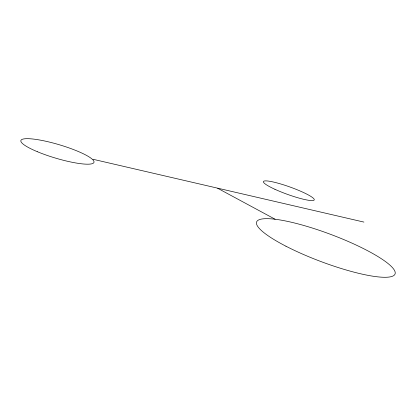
<?xml version="1.0" encoding="UTF-8"?>
<svg xmlns="http://www.w3.org/2000/svg" width="416" height="416" viewBox="0 0 416 416"><rect width="100%" height="100%" fill="white"/><g stroke="black" fill="none" stroke-linecap="round" stroke-linejoin="round"><path stroke-width="0.62" d="M93.08 159.292L363.917 222.087M217.698 188.292L275.085 219.222M285.979 246.23A73.954 14.43 20.6 0 0 394.94 274.243A73.954 14.43 20.6 0 0 296.514 223.496A73.954 14.43 20.6 0 0 285.979 246.23M274.966 189.311A26.983 3.884 19.8 0 0 314.241 199.862A26.983 3.884 19.8 0 0 277.342 183.009A26.983 3.884 19.8 0 0 274.966 189.311M37.248 151.663A38.158 6.937 16.6 0 0 93.969 162.38A38.158 6.937 16.6 0 0 41.033 140.26A38.158 6.937 16.6 0 0 37.248 151.663"/></g></svg>
